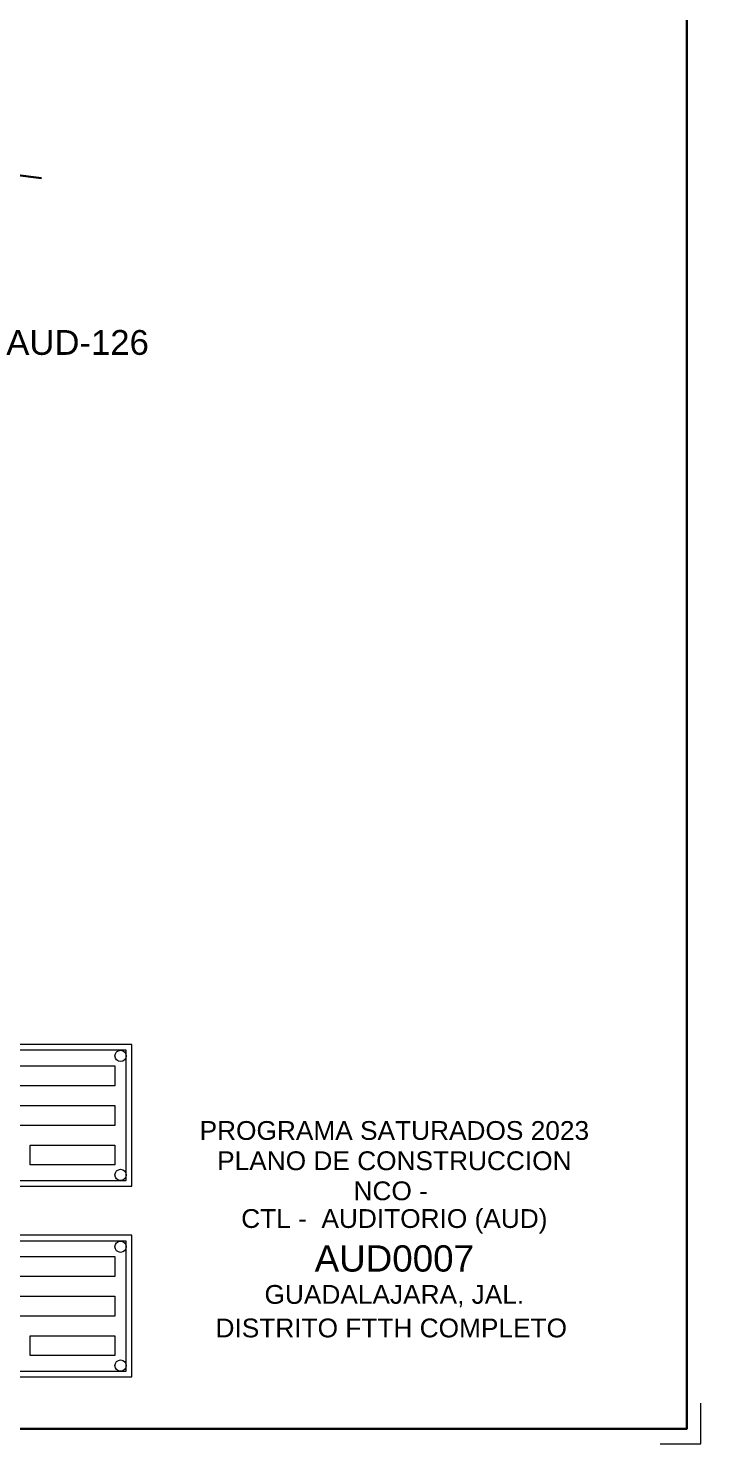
# Model space of a CAD drawing. Header units: millimetres. Extents: x -3867 to 635, y 1041 to 3666.
# Drawn here: x 456.4 to 635.3, y 1608.1 to 1984.7 of the extents above; entities that cross this region are included whole.
import ezdxf
from ezdxf.enums import TextEntityAlignment as Align

# ---------------------------------------------------------------- set-up
doc = ezdxf.new("R2010")
doc.units = ezdxf.units.MM
doc.linetypes.add('TLSIGC_007', pattern=[28, 10, -1, 10, -1, 2, -1, 2, -1])
doc.layers.add('CABLE PROYECTADO SUBTERRANEO', color=1, linetype='Continuous')
for name, color, linetype, lineweight in [('DISTRITO', 42, 'TLSIGC_007', 60), ('LIMITES DE DISTRITOS COLINDANTES', 43, 'TLSIGC_007', 60), ('MARCO DE CONSTRUCCION', 7, 'Continuous', 5), ('PLANO DE DETALLES', 253, 'Continuous', 30)]:
    doc.layers.add(name, color=color, linetype=linetype, lineweight=lineweight)
doc.styles.get("Standard").update_dxf_attribs({"font": 'arial.ttf'})

msp = doc.modelspace()

# ---------------------------------------------------------------- linework, layer by layer
at = {"color": 7, "linetype": 'Continuous', "lineweight": 20}
for points in [[(328.02, 1676.61), (483.97, 1676.61), (483.97, 1714.28), (328.02, 1714.28)], [(328.02, 1625.87), (483.97, 1625.87), (483.97, 1663.54), (328.02, 1663.54)]]:
    msp.add_lwpolyline(points, close=True, dxfattribs=at)
at = {"color": 5, "linetype": 'Continuous', "lineweight": 15}
for points in [[(347.61, 1678.12), (482.46, 1678.12), (482.46, 1712.77), (347.61, 1712.77)], [(449.31, 1708.63), (479.45, 1708.63), (479.45, 1703.36), (449.31, 1703.36)], [(444.79, 1698.08), (479.45, 1698.08), (479.45, 1692.81), (444.79, 1692.81)], [(456.85, 1687.53), (479.45, 1687.53), (479.45, 1682.26), (456.85, 1682.26)], [(347.61, 1627.37), (482.46, 1627.37), (482.46, 1662.03), (347.61, 1662.03)], [(449.31, 1657.89), (479.45, 1657.89), (479.45, 1652.61), (449.31, 1652.61)], [(444.79, 1647.34), (479.45, 1647.34), (479.45, 1642.06), (444.79, 1642.06)], [(456.85, 1636.79), (479.45, 1636.79), (479.45, 1631.52), (456.85, 1631.52)]]:
    msp.add_lwpolyline(points, close=True, dxfattribs=at)
at = {"color": 5, "linetype": 'Continuous', "lineweight": 0}
for centre in [(480.96, 1711.27), (480.96, 1679.62), (480.96, 1660.52), (480.96, 1628.88)]:
    msp.add_circle(centre, 1.51, dxfattribs=at)
at = {"layer": 'MARCO DE CONSTRUCCION', "color": 7, "linetype": 'Continuous', "lineweight": 30}
msp.add_lwpolyline([(-168.34, 1874.48), (-189.9, 1874.48), (-189.9, 1612.02), (-168.34, 1612.02), (-168.34, 1874.48), (-168.34, 1612.02), (631.59, 1612.02), (631.59, 2136.95), (-179.12, 2136.95), (-179.12, 1874.48)], dxfattribs=at)
at = {"layer": 'MARCO DE CONSTRUCCION'}
msp.add_lwpolyline([(624.46, 1608.09), (635.28, 1608.09), (635.28, 1618.92)], dxfattribs=at)
at = {"layer": 'PLANO DE DETALLES'}
msp.add_lwpolyline([(459.91, 1944.84), (431.1, 1948.53), (423.69, 1938.56), (402.82, 1940.95), (404.85, 1941.88), (405.03, 1939.47)], dxfattribs=at)

# ---------------------------------------------------------------- texts
at = {"layer": 'CABLE PROYECTADO SUBTERRANEO', "color": 1, "linetype": 'Continuous', "lineweight": 50}
msp.add_text('PROGRAMA SATURADOS 2023', height=5, dxfattribs=at).set_placement((553.78, 1691.44), align=Align.MIDDLE)
at = {"layer": 'DISTRITO', "linetype": 'Continuous', "lineweight": 50}
msp.add_text('AUD0007', height=7, dxfattribs=at).set_placement((553.78, 1657.39), align=Align.MIDDLE)
at = {"layer": 'LIMITES DE DISTRITOS COLINDANTES'}
msp.add_text('AUD-126', height=6.602, dxfattribs=at).set_placement((450.54, 1897.84))
at = {"layer": 'MARCO DE CONSTRUCCION', "color": 3, "linetype": 'Continuous', "lineweight": 5}
for s, p in [('PLANO DE CONSTRUCCION', (553.78, 1683.39)), ('GUADALAJARA, JAL.', (553.78, 1647.39))]:
    msp.add_text(s, height=5, dxfattribs=at).set_placement(p, align=Align.MIDDLE)
at = {"layer": 'MARCO DE CONSTRUCCION', "color": 6, "linetype": 'Continuous', "lineweight": 5}
for s, p in [('NCO - ', (553.78, 1675.39)), ('CTL -  AUDITORIO (AUD)', (553.78, 1667.39))]:
    msp.add_text(s, height=5, dxfattribs=at).set_placement(p, align=Align.MIDDLE)
at = {"layer": 'MARCO DE CONSTRUCCION', "color": 1, "linetype": 'Continuous', "lineweight": 5}
msp.add_text('DISTRITO FTTH COMPLETO', height=5, dxfattribs=at).set_placement((552.96, 1638.89), align=Align.MIDDLE)

doc.saveas('drawing.dxf')
